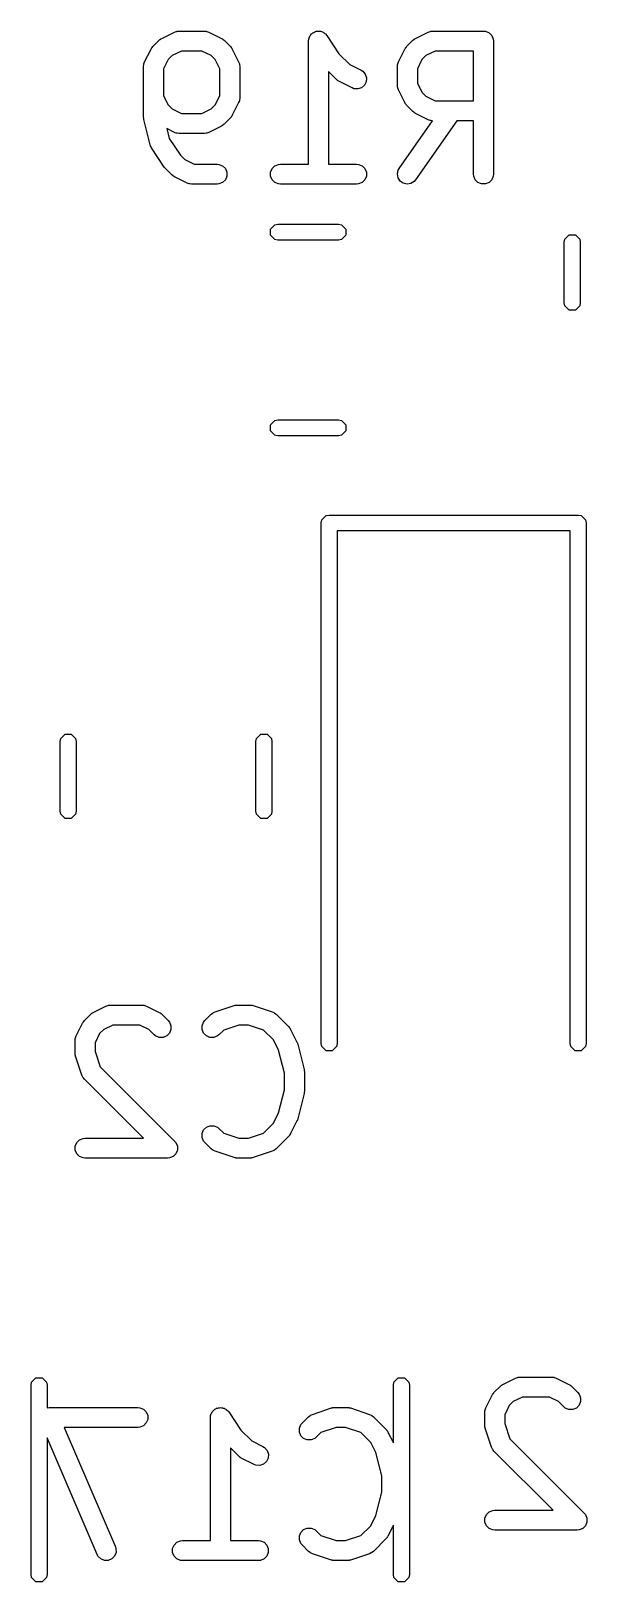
# Model space of a CAD drawing. Extents: x 3.97 to 7.47, y -4.85 to -2.95.
# Drawn here: x 4.7528 to 4.9171, y -3.7627 to -3.3041 of the extents above; entities that cross this region are included whole.
import ezdxf

# ---------------------------------------------------------------- set-up
doc = ezdxf.new("R2010")
doc.units = 0
doc.header["$MEASUREMENT"] = 0
doc.layers.add('BLACK', color=7, linetype='CONTINUOUS')

msp = doc.modelspace()

# ---------------------------------------------------------------- linework, layer by layer
at = {"layer": 'BLACK', "linetype": 'CONTINUOUS'}
for p, q in [((4.79102, -3.30654), (4.7911, -3.30647)), ((4.7911, -3.30647), (4.79117, -3.30644)), ((4.79117, -3.30644), (4.79142, -3.30629)), ((4.79142, -3.30629), (4.79517, -3.30441)), ((4.79517, -3.30441), (4.79571, -3.30421)), ((4.79571, -3.30421), (4.79582, -3.3042)), ((4.79582, -3.3042), (4.79592, -3.30416)), ((4.79592, -3.30416), (4.79649, -3.3041)), ((4.79649, -3.3041), (4.80399, -3.3041)), ((4.80399, -3.3041), (4.80457, -3.30416)), ((4.80457, -3.30416), (4.80467, -3.3042)), ((4.80467, -3.3042), (4.80477, -3.30421)), ((4.80477, -3.30421), (4.80531, -3.30441)), ((4.80531, -3.30441), (4.80906, -3.30629)), ((4.80906, -3.30629), (4.80931, -3.30644)), ((4.80931, -3.30644), (4.80938, -3.30647)), ((4.80938, -3.30647), (4.80946, -3.30654)), ((4.83479, -3.30705), (4.83484, -3.30648)), ((4.83484, -3.30648), (4.83495, -3.30621)), ((4.83495, -3.30621), (4.83501, -3.30592)), ((4.83501, -3.30592), (4.83517, -3.30568)), ((4.83517, -3.30568), (4.83528, -3.30541)), ((4.83528, -3.30541), (4.83549, -3.30521)), ((4.83549, -3.30521), (4.83565, -3.30496)), ((4.83565, -3.30496), (4.83589, -3.3048)), ((4.83589, -3.3048), (4.8361, -3.3046)), ((4.8361, -3.3046), (4.83637, -3.30449)), ((4.83637, -3.30449), (4.83661, -3.30432)), ((4.83661, -3.30432), (4.83689, -3.30427)), ((4.83689, -3.30427), (4.83716, -3.30416)), ((4.83716, -3.30416), (4.83745, -3.30416)), ((4.83745, -3.30416), (4.83774, -3.3041)), ((4.83774, -3.3041), (4.83802, -3.30416)), ((4.83802, -3.30416), (4.83831, -3.30416)), ((4.83831, -3.30416), (4.83858, -3.30427)), ((4.83858, -3.30427), (4.83887, -3.30433)), ((4.83887, -3.30433), (4.83911, -3.30449)), ((4.83911, -3.30449), (4.83938, -3.3046)), ((4.83938, -3.3046), (4.83958, -3.3048)), ((4.83958, -3.3048), (4.83983, -3.30497)), ((4.83983, -3.30497), (4.84019, -3.30541)), ((4.84019, -3.30541), (4.84019, -3.30541)), ((4.84019, -3.30541), (4.84019, -3.30541)), ((4.84019, -3.30541), (4.84019, -3.30542)), ((4.84019, -3.30542), (4.84378, -3.3108)), ((4.86601, -3.30654), (4.86609, -3.30647)), ((4.86609, -3.30647), (4.86617, -3.30644)), ((4.86617, -3.30644), (4.86641, -3.30629)), ((4.86641, -3.30629), (4.87016, -3.30441)), ((4.87016, -3.30441), (4.8707, -3.30421)), ((4.8707, -3.30421), (4.87081, -3.3042)), ((4.87081, -3.3042), (4.87091, -3.30416)), ((4.87091, -3.30416), (4.87148, -3.3041)), ((4.87148, -3.3041), (4.88648, -3.3041)), ((4.88648, -3.3041), (4.88706, -3.30416)), ((4.88706, -3.30416), (4.88812, -3.3046)), ((4.88812, -3.3046), (4.88894, -3.30541)), ((4.88894, -3.30541), (4.88938, -3.30648)), ((4.88938, -3.30648), (4.88943, -3.30705)), ((4.78635, -3.31323), (4.78823, -3.30948)), ((4.78823, -3.30948), (4.78838, -3.30923)), ((4.78838, -3.30923), (4.78841, -3.30916)), ((4.78841, -3.30916), (4.78848, -3.30908)), ((4.78848, -3.30908), (4.78854, -3.30899)), ((4.78854, -3.30899), (4.78859, -3.30894)), ((4.78859, -3.30894), (4.78878, -3.30871)), ((4.78878, -3.30871), (4.79066, -3.30684)), ((4.79066, -3.30684), (4.79088, -3.30665)), ((4.79088, -3.30665), (4.79093, -3.3066)), ((4.79093, -3.3066), (4.79102, -3.30654)), ((4.79719, -3.31001), (4.79449, -3.31135)), ((4.80329, -3.31001), (4.79719, -3.31001)), ((4.80599, -3.31135), (4.80329, -3.31001)), ((4.80946, -3.30654), (4.80955, -3.3066)), ((4.80955, -3.3066), (4.8096, -3.30665)), ((4.8096, -3.30665), (4.80983, -3.30684)), ((4.80983, -3.30684), (4.8117, -3.30871)), ((4.8117, -3.30871), (4.81189, -3.30894)), ((4.81189, -3.30894), (4.81195, -3.30899)), ((4.81195, -3.30899), (4.812, -3.30908)), ((4.812, -3.30908), (4.81207, -3.30916)), ((4.81207, -3.30916), (4.8121, -3.30923)), ((4.8121, -3.30923), (4.81226, -3.30948)), ((4.81226, -3.30948), (4.81413, -3.31323)), ((4.83478, -3.34347), (4.83478, -3.30705)), ((4.83478, -3.30705), (4.83478, -3.30705)), ((4.83478, -3.30705), (4.83478, -3.30705)), ((4.83478, -3.30705), (4.83479, -3.30705)), ((4.84378, -3.3108), (4.84699, -3.314)), ((4.86134, -3.31323), (4.86322, -3.30948)), ((4.86322, -3.30948), (4.86337, -3.30923)), ((4.86337, -3.30923), (4.8634, -3.30916)), ((4.8634, -3.30916), (4.86347, -3.30908)), ((4.86347, -3.30908), (4.86353, -3.30899)), ((4.86353, -3.30899), (4.86359, -3.30894)), ((4.86359, -3.30894), (4.86377, -3.30871)), ((4.86377, -3.30871), (4.86565, -3.30684)), ((4.86565, -3.30684), (4.86587, -3.30665)), ((4.86587, -3.30665), (4.86592, -3.3066)), ((4.86592, -3.3066), (4.86601, -3.30654)), ((4.87218, -3.31001), (4.86948, -3.31135)), ((4.88353, -3.31001), (4.87218, -3.31001)), ((4.88353, -3.32472), (4.88353, -3.31001)), ((4.88943, -3.30705), (4.88943, -3.34642)), ((4.78604, -3.31455), (4.7861, -3.31398)), ((4.78604, -3.32955), (4.78604, -3.31455)), ((4.7861, -3.31398), (4.78614, -3.31388)), ((4.78614, -3.31388), (4.78615, -3.31377)), ((4.78615, -3.31377), (4.78635, -3.31323)), ((4.7933, -3.31255), (4.79195, -3.31525)), ((4.79195, -3.31525), (4.79195, -3.32323)), ((4.79449, -3.31135), (4.7933, -3.31255)), ((4.80719, -3.31255), (4.80599, -3.31135)), ((4.80854, -3.31525), (4.80719, -3.31255)), ((4.80854, -3.32323), (4.80854, -3.31525)), ((4.81413, -3.31323), (4.81434, -3.31377)), ((4.81434, -3.31377), (4.81435, -3.31388)), ((4.81435, -3.31388), (4.81439, -3.31398)), ((4.81439, -3.31398), (4.81444, -3.31455)), ((4.81444, -3.31455), (4.81444, -3.32393)), ((4.84699, -3.314), (4.85031, -3.31566)), ((4.85031, -3.31566), (4.8508, -3.31597)), ((4.86103, -3.31455), (4.86109, -3.31398)), ((4.86103, -3.32018), (4.86103, -3.31455)), ((4.86109, -3.31398), (4.86113, -3.31388)), ((4.86113, -3.31388), (4.86114, -3.31377)), ((4.86114, -3.31377), (4.86134, -3.31323)), ((4.86829, -3.31255), (4.86694, -3.31525)), ((4.86694, -3.31525), (4.86694, -3.31948)), ((4.86948, -3.31135), (4.86829, -3.31255)), ((4.84315, -3.31851), (4.84069, -3.31606)), ((4.84069, -3.31606), (4.84069, -3.34347)), ((4.84337, -3.3187), (4.84315, -3.31851)), ((4.84343, -3.31876), (4.84337, -3.3187)), ((4.84351, -3.31882), (4.84343, -3.31876)), ((4.8436, -3.31888), (4.84351, -3.31882)), ((4.84367, -3.31891), (4.8436, -3.31888)), ((4.84392, -3.31907), (4.84367, -3.31891)), ((4.84767, -3.32094), (4.84392, -3.31907)), ((4.85132, -3.32011), (4.85045, -3.32087)), ((4.8508, -3.31597), (4.85155, -3.31684)), ((4.85183, -3.31908), (4.85132, -3.32011)), ((4.85155, -3.31684), (4.85192, -3.31793)), ((4.85192, -3.31793), (4.85183, -3.31908)), ((4.86109, -3.32075), (4.86103, -3.32018)), ((4.86694, -3.31948), (4.86829, -3.32218)), ((4.79195, -3.32323), (4.7933, -3.32593)), ((4.80719, -3.32593), (4.80854, -3.32323)), ((4.81434, -3.32471), (4.81413, -3.32525)), ((4.81435, -3.3246), (4.81434, -3.32471)), ((4.81439, -3.3245), (4.81435, -3.3246)), ((4.81444, -3.32393), (4.81439, -3.3245)), ((4.84821, -3.32115), (4.84767, -3.32094)), ((4.84936, -3.32123), (4.84821, -3.32115)), ((4.85045, -3.32087), (4.84936, -3.32123)), ((4.86113, -3.32085), (4.86109, -3.32075)), ((4.86114, -3.32096), (4.86113, -3.32085)), ((4.86134, -3.3215), (4.86114, -3.32096)), ((4.86322, -3.32525), (4.86134, -3.3215)), ((4.86829, -3.32218), (4.86948, -3.32337)), ((4.86948, -3.32337), (4.87218, -3.32472)), ((4.87218, -3.32472), (4.88353, -3.32472)), ((4.7933, -3.32593), (4.79449, -3.32712)), ((4.79449, -3.32712), (4.79719, -3.32847)), ((4.79719, -3.32847), (4.80329, -3.32847)), ((4.80329, -3.32847), (4.80599, -3.32712)), ((4.80599, -3.32712), (4.80719, -3.32593)), ((4.812, -3.3294), (4.81195, -3.32949)), ((4.81207, -3.32932), (4.812, -3.3294)), ((4.8121, -3.32924), (4.81207, -3.32932)), ((4.81226, -3.329), (4.8121, -3.32924)), ((4.81413, -3.32525), (4.81226, -3.329)), ((4.86337, -3.32549), (4.86322, -3.32525)), ((4.8634, -3.32557), (4.86337, -3.32549)), ((4.86347, -3.32565), (4.8634, -3.32557)), ((4.86353, -3.32574), (4.86347, -3.32565)), ((4.86359, -3.32579), (4.86353, -3.32574)), ((4.86377, -3.32601), (4.86359, -3.32579)), ((4.86565, -3.32789), (4.86377, -3.32601)), ((4.86587, -3.32807), (4.86565, -3.32789)), ((4.86592, -3.32813), (4.86587, -3.32807)), ((4.86601, -3.32819), (4.86592, -3.32813)), ((4.86609, -3.32826), (4.86601, -3.32819)), ((4.86617, -3.32829), (4.86609, -3.32826)), ((4.86641, -3.32844), (4.86617, -3.32829)), ((4.87016, -3.33032), (4.86641, -3.32844)), ((4.78605, -3.32965), (4.78604, -3.32955)), ((4.78604, -3.32969), (4.78605, -3.32965)), ((4.78608, -3.32991), (4.78604, -3.32969)), ((4.7861, -3.33013), (4.78608, -3.32991)), ((4.78611, -3.33017), (4.7861, -3.33013)), ((4.78613, -3.33027), (4.78611, -3.33017)), ((4.788, -3.33777), (4.78613, -3.33027)), ((4.79517, -3.33407), (4.79288, -3.33292)), ((4.79288, -3.33292), (4.79361, -3.33584)), ((4.80906, -3.33219), (4.80531, -3.33407)), ((4.80931, -3.33204), (4.80906, -3.33219)), ((4.80938, -3.33201), (4.80931, -3.33204)), ((4.80946, -3.33194), (4.80938, -3.33201)), ((4.80955, -3.33188), (4.80946, -3.33194)), ((4.8096, -3.33182), (4.80955, -3.33188)), ((4.80983, -3.33164), (4.8096, -3.33182)), ((4.8117, -3.32976), (4.80983, -3.33164)), ((4.81189, -3.32954), (4.8117, -3.32976)), ((4.81195, -3.32949), (4.81189, -3.32954)), ((4.86157, -3.34473), (4.87144, -3.33062)), ((4.87864, -3.33063), (4.8664, -3.34812)), ((4.8707, -3.33052), (4.87016, -3.33032)), ((4.87081, -3.33053), (4.8707, -3.33052)), ((4.87091, -3.33057), (4.87081, -3.33053)), ((4.87144, -3.33062), (4.87091, -3.33057)), ((4.88353, -3.33063), (4.87864, -3.33063)), ((4.88353, -3.34642), (4.88353, -3.33063)), ((4.78812, -3.3381), (4.788, -3.33777)), ((4.78814, -3.33818), (4.78812, -3.3381)), ((4.78817, -3.33824), (4.78814, -3.33818)), ((4.7882, -3.33831), (4.78817, -3.33824)), ((4.78824, -3.33837), (4.7882, -3.33831)), ((4.78841, -3.33869), (4.78824, -3.33837)), ((4.79361, -3.33584), (4.79691, -3.34079)), ((4.79571, -3.33427), (4.79517, -3.33407)), ((4.79582, -3.33428), (4.79571, -3.33427)), ((4.79592, -3.33432), (4.79582, -3.33428)), ((4.79649, -3.33438), (4.79592, -3.33432)), ((4.80399, -3.33438), (4.79649, -3.33438)), ((4.80457, -3.33432), (4.80399, -3.33438)), ((4.80467, -3.33428), (4.80457, -3.33432)), ((4.80477, -3.33427), (4.80467, -3.33428)), ((4.80531, -3.33407), (4.80477, -3.33427)), ((4.79216, -3.34431), (4.78841, -3.33869)), ((4.79691, -3.34079), (4.79824, -3.34212)), ((4.79824, -3.34212), (4.80094, -3.34347)), ((4.79234, -3.34453), (4.79216, -3.34431)), ((4.79216, -3.34431), (4.79216, -3.34431)), ((4.79216, -3.34431), (4.79216, -3.34431)), ((4.79253, -3.34476), (4.79234, -3.34453)), ((4.7944, -3.34664), (4.79253, -3.34476)), ((4.79253, -3.34476), (4.79253, -3.34476)), ((4.79253, -3.34476), (4.79253, -3.34476)), ((4.79463, -3.34682), (4.7944, -3.34664)), ((4.79468, -3.34688), (4.79463, -3.34682)), ((4.79477, -3.34694), (4.79468, -3.34688)), ((4.79485, -3.347), (4.79477, -3.34694)), ((4.79492, -3.34703), (4.79485, -3.347)), ((4.79517, -3.34719), (4.79492, -3.34703)), ((4.79892, -3.34906), (4.79517, -3.34719)), ((4.80094, -3.34347), (4.80774, -3.34347)), ((4.80774, -3.34347), (4.80832, -3.34353)), ((4.80832, -3.34353), (4.80938, -3.34397)), ((4.80938, -3.34397), (4.8102, -3.34478)), ((4.8102, -3.34478), (4.81064, -3.34585)), ((4.81064, -3.347), (4.8102, -3.34806)), ((4.81064, -3.34585), (4.81064, -3.347)), ((4.82359, -3.34585), (4.82403, -3.34478)), ((4.82359, -3.347), (4.82359, -3.34585)), ((4.82403, -3.34806), (4.82359, -3.347)), ((4.82403, -3.34478), (4.82485, -3.34397)), ((4.82485, -3.34397), (4.82591, -3.34353)), ((4.82591, -3.34353), (4.82649, -3.34347)), ((4.82649, -3.34347), (4.83478, -3.34347)), ((4.84069, -3.34347), (4.84899, -3.34347)), ((4.84899, -3.34347), (4.84956, -3.34353)), ((4.84956, -3.34353), (4.85063, -3.34397)), ((4.85063, -3.34397), (4.85144, -3.34478)), ((4.85144, -3.34478), (4.85188, -3.34585)), ((4.85188, -3.347), (4.85144, -3.34806)), ((4.85188, -3.34585), (4.85188, -3.347)), ((4.86103, -3.34636), (4.86128, -3.34523)), ((4.86123, -3.34749), (4.86103, -3.34636)), ((4.86185, -3.34847), (4.86123, -3.34749)), ((4.86128, -3.34523), (4.86157, -3.34473)), ((4.88359, -3.347), (4.88353, -3.34642)), ((4.88403, -3.34806), (4.88359, -3.347)), ((4.88938, -3.347), (4.88894, -3.34806)), ((4.88943, -3.34642), (4.88938, -3.347)), ((4.79946, -3.34927), (4.79892, -3.34906)), ((4.79957, -3.34928), (4.79946, -3.34927)), ((4.79967, -3.34932), (4.79957, -3.34928)), ((4.80024, -3.34938), (4.79967, -3.34932)), ((4.80774, -3.34938), (4.80024, -3.34938)), ((4.80832, -3.34932), (4.80774, -3.34938)), ((4.80938, -3.34888), (4.80832, -3.34932)), ((4.8102, -3.34806), (4.80938, -3.34888)), ((4.82485, -3.34888), (4.82403, -3.34806)), ((4.82591, -3.34932), (4.82485, -3.34888)), ((4.82649, -3.34938), (4.82591, -3.34932)), ((4.84899, -3.34938), (4.82649, -3.34938)), ((4.84956, -3.34932), (4.84899, -3.34938)), ((4.85063, -3.34888), (4.84956, -3.34932)), ((4.85144, -3.34806), (4.85063, -3.34888)), ((4.8628, -3.34913), (4.86185, -3.34847)), ((4.86392, -3.34938), (4.8628, -3.34913)), ((4.86505, -3.34917), (4.86392, -3.34938)), ((4.86603, -3.34856), (4.86505, -3.34917)), ((4.8664, -3.34812), (4.86603, -3.34856)), ((4.88484, -3.34888), (4.88403, -3.34806)), ((4.88591, -3.34932), (4.88484, -3.34888)), ((4.88706, -3.34932), (4.88591, -3.34932)), ((4.88812, -3.34888), (4.88706, -3.34932)), ((4.88894, -3.34806), (4.88812, -3.34888)), ((4.82355, -3.36268), (4.82483, -3.3614)), ((4.82483, -3.3614), (4.82574, -3.36122)), ((4.82574, -3.36122), (4.84361, -3.36122)), ((4.84361, -3.36122), (4.84452, -3.3614)), ((4.84452, -3.3614), (4.8458, -3.36268)), ((4.82355, -3.36448), (4.82355, -3.36268)), ((4.82483, -3.36576), (4.82355, -3.36448)), ((4.82574, -3.36594), (4.82483, -3.36576)), ((4.84361, -3.36594), (4.82574, -3.36594)), ((4.84452, -3.36576), (4.84361, -3.36594)), ((4.8458, -3.36448), (4.84452, -3.36576)), ((4.8458, -3.36268), (4.8458, -3.36448)), ((4.91038, -3.36658), (4.91056, -3.36567)), ((4.91056, -3.36567), (4.91183, -3.36439)), ((4.91183, -3.36439), (4.91364, -3.36439)), ((4.91364, -3.36439), (4.91492, -3.36567)), ((4.91492, -3.36567), (4.9151, -3.36658)), ((4.91038, -3.38446), (4.91038, -3.36658)), ((4.9151, -3.36658), (4.9151, -3.38446)), ((4.91056, -3.38536), (4.91038, -3.38446)), ((4.9151, -3.38446), (4.91492, -3.38536)), ((4.91183, -3.38664), (4.91056, -3.38536)), ((4.91364, -3.38664), (4.91183, -3.38664)), ((4.91492, -3.38536), (4.91364, -3.38664)), ((4.82355, -3.42055), (4.82483, -3.41927)), ((4.82355, -3.42236), (4.82355, -3.42055)), ((4.82483, -3.41927), (4.82574, -3.41909)), ((4.82574, -3.41909), (4.84361, -3.41909)), ((4.84361, -3.41909), (4.84452, -3.41927)), ((4.84452, -3.41927), (4.8458, -3.42055)), ((4.8458, -3.42055), (4.8458, -3.42236)), ((4.82483, -3.42364), (4.82355, -3.42236)), ((4.82574, -3.42382), (4.82483, -3.42364)), ((4.84361, -3.42382), (4.82574, -3.42382)), ((4.84452, -3.42364), (4.84361, -3.42382)), ((4.8458, -3.42236), (4.84452, -3.42364)), ((4.8385, -3.44957), (4.83868, -3.44867)), ((4.83868, -3.44867), (4.83996, -3.44739)), ((4.83996, -3.44739), (4.84086, -3.44721)), ((4.84086, -3.44721), (4.91449, -3.44721)), ((4.91449, -3.44721), (4.91539, -3.44739)), ((4.91539, -3.44739), (4.91667, -3.44867)), ((4.91667, -3.44867), (4.91685, -3.44957)), ((4.8385, -3.60351), (4.8385, -3.44957)), ((4.91212, -3.45193), (4.84323, -3.45193)), ((4.84323, -3.45193), (4.84323, -3.60351)), ((4.91212, -3.60351), (4.91212, -3.45193)), ((4.91685, -3.44957), (4.91685, -3.60351)), ((4.76156, -3.51333), (4.76283, -3.51205)), ((4.76283, -3.51205), (4.76464, -3.51205)), ((4.76464, -3.51205), (4.76592, -3.51333)), ((4.81943, -3.51333), (4.82071, -3.51205)), ((4.82071, -3.51205), (4.82252, -3.51205)), ((4.82252, -3.51205), (4.82379, -3.51333)), ((4.76138, -3.51423), (4.76156, -3.51333)), ((4.76138, -3.5348), (4.76138, -3.51423)), ((4.76592, -3.51333), (4.7661, -3.51423)), ((4.7661, -3.51423), (4.7661, -3.5348)), ((4.81925, -3.51423), (4.81943, -3.51333)), ((4.81925, -3.5348), (4.81925, -3.51423)), ((4.82379, -3.51333), (4.82397, -3.51423)), ((4.82397, -3.51423), (4.82397, -3.5348)), ((4.76156, -3.53571), (4.76138, -3.5348)), ((4.76283, -3.53698), (4.76156, -3.53571)), ((4.76592, -3.53571), (4.76464, -3.53698)), ((4.7661, -3.5348), (4.76592, -3.53571)), ((4.81943, -3.53571), (4.81925, -3.5348)), ((4.82071, -3.53698), (4.81943, -3.53571)), ((4.82379, -3.53571), (4.82252, -3.53698)), ((4.82397, -3.5348), (4.82379, -3.53571)), ((4.76464, -3.53698), (4.76283, -3.53698)), ((4.82252, -3.53698), (4.82071, -3.53698)), ((4.76853, -3.59671), (4.7704, -3.59484)), ((4.7704, -3.59484), (4.77063, -3.59465)), ((4.77063, -3.59465), (4.77068, -3.5946)), ((4.77068, -3.5946), (4.77077, -3.59454)), ((4.77077, -3.59454), (4.77085, -3.59447)), ((4.77085, -3.59447), (4.77092, -3.59444)), ((4.77092, -3.59444), (4.77117, -3.59429)), ((4.77117, -3.59429), (4.77492, -3.59241)), ((4.77492, -3.59241), (4.77546, -3.59221)), ((4.77546, -3.59221), (4.77557, -3.5922)), ((4.77557, -3.5922), (4.77566, -3.59216)), ((4.77566, -3.59216), (4.77624, -3.5921)), ((4.77624, -3.5921), (4.78561, -3.5921)), ((4.78561, -3.5921), (4.78619, -3.59216)), ((4.78619, -3.59216), (4.78629, -3.5922)), ((4.78629, -3.5922), (4.78639, -3.59221)), ((4.78639, -3.59221), (4.78693, -3.59241)), ((4.78693, -3.59241), (4.79068, -3.59429)), ((4.79068, -3.59429), (4.79093, -3.59444)), ((4.79093, -3.59444), (4.791, -3.59447)), ((4.791, -3.59447), (4.79108, -3.59454)), ((4.79108, -3.59454), (4.79117, -3.5946)), ((4.79117, -3.5946), (4.79123, -3.59465)), ((4.79123, -3.59465), (4.79145, -3.59484)), ((4.79145, -3.59484), (4.79333, -3.59671)), ((4.80415, -3.59671), (4.80602, -3.59484)), ((4.80602, -3.59484), (4.80647, -3.59447)), ((4.80647, -3.59447), (4.80657, -3.59443)), ((4.80657, -3.59443), (4.80665, -3.59436)), ((4.80665, -3.59436), (4.80718, -3.59413)), ((4.80718, -3.59413), (4.8128, -3.59225)), ((4.8128, -3.59225), (4.81309, -3.59219)), ((4.81309, -3.59219), (4.81316, -3.59216)), ((4.81316, -3.59216), (4.81326, -3.59215)), ((4.81326, -3.59215), (4.81337, -3.59212)), ((4.81337, -3.59212), (4.81344, -3.59213)), ((4.81344, -3.59213), (4.81374, -3.5921)), ((4.81374, -3.5921), (4.81749, -3.5921)), ((4.81749, -3.5921), (4.81778, -3.59213)), ((4.81778, -3.59213), (4.81785, -3.59212)), ((4.81785, -3.59212), (4.81796, -3.59215)), ((4.81796, -3.59215), (4.81806, -3.59216)), ((4.81806, -3.59216), (4.81813, -3.59219)), ((4.81813, -3.59219), (4.81842, -3.59225)), ((4.81842, -3.59225), (4.82404, -3.59413)), ((4.82404, -3.59413), (4.82457, -3.59436)), ((4.82457, -3.59436), (4.82465, -3.59443)), ((4.82465, -3.59443), (4.82475, -3.59447)), ((4.82475, -3.59447), (4.8252, -3.59484)), ((4.8252, -3.59484), (4.82895, -3.59859)), ((4.7661, -3.60123), (4.76797, -3.59748)), ((4.76797, -3.59748), (4.76813, -3.59723)), ((4.76813, -3.59723), (4.76816, -3.59716)), ((4.76816, -3.59716), (4.76823, -3.59708)), ((4.76823, -3.59708), (4.76828, -3.59699)), ((4.76828, -3.59699), (4.76834, -3.59694)), ((4.76834, -3.59694), (4.76853, -3.59671)), ((4.77424, -3.59935), (4.77304, -3.60055)), ((4.77694, -3.59801), (4.77424, -3.59935)), ((4.78492, -3.59801), (4.77694, -3.59801)), ((4.78761, -3.59935), (4.78492, -3.59801)), ((4.78915, -3.60089), (4.78761, -3.59935)), ((4.79333, -3.59671), (4.79369, -3.59716)), ((4.79369, -3.59716), (4.79413, -3.59823)), ((4.79413, -3.59938), (4.79369, -3.60044)), ((4.79413, -3.59823), (4.79413, -3.59938)), ((4.80334, -3.59823), (4.80378, -3.59716)), ((4.80334, -3.59938), (4.80334, -3.59823)), ((4.80378, -3.60044), (4.80334, -3.59938)), ((4.80378, -3.59716), (4.80415, -3.59671)), ((4.80971, -3.59951), (4.80832, -3.60089)), ((4.81421, -3.59801), (4.80971, -3.59951)), ((4.81701, -3.59801), (4.81421, -3.59801)), ((4.82151, -3.59951), (4.81701, -3.59801)), ((4.82443, -3.60243), (4.82151, -3.59951)), ((4.82895, -3.59859), (4.82913, -3.59882)), ((4.82913, -3.59882), (4.82919, -3.59887)), ((4.82919, -3.59887), (4.82925, -3.59896)), ((4.82925, -3.59896), (4.82931, -3.59904)), ((4.82931, -3.59904), (4.82934, -3.59911)), ((4.82934, -3.59911), (4.8295, -3.59936)), ((4.8295, -3.59936), (4.83137, -3.60311)), ((4.76579, -3.60255), (4.76585, -3.60198)), ((4.76579, -3.6063), (4.76579, -3.60255)), ((4.76585, -3.60198), (4.76589, -3.60188)), ((4.76589, -3.60177), (4.7661, -3.60123)), ((4.76589, -3.60188), (4.76589, -3.60177)), ((4.77304, -3.60055), (4.77169, -3.60325)), ((4.77169, -3.60325), (4.77169, -3.60582)), ((4.7896, -3.60126), (4.78915, -3.60089)), ((4.79066, -3.6017), (4.7896, -3.60126)), ((4.79181, -3.6017), (4.79066, -3.6017)), ((4.79288, -3.60126), (4.79181, -3.6017)), ((4.79369, -3.60044), (4.79288, -3.60126)), ((4.8046, -3.60126), (4.80378, -3.60044)), ((4.80566, -3.6017), (4.8046, -3.60126)), ((4.80681, -3.6017), (4.80566, -3.6017)), ((4.80788, -3.60126), (4.80681, -3.6017)), ((4.80832, -3.60089), (4.80788, -3.60126)), ((4.82595, -3.60546), (4.82443, -3.60243)), ((4.83137, -3.60311), (4.83139, -3.60315)), ((4.83139, -3.60315), (4.8314, -3.60317)), ((4.8314, -3.60317), (4.83149, -3.60341)), ((4.83149, -3.60341), (4.83158, -3.60365)), ((4.83158, -3.60365), (4.83158, -3.60367)), ((4.83158, -3.60367), (4.8316, -3.60371)), ((4.8316, -3.60371), (4.83347, -3.61121)), ((4.83868, -3.60441), (4.8385, -3.60351)), ((4.83996, -3.60569), (4.83868, -3.60441)), ((4.84305, -3.60441), (4.84177, -3.60569)), ((4.84323, -3.60351), (4.84305, -3.60441)), ((4.9123, -3.60441), (4.91212, -3.60351)), ((4.91358, -3.60569), (4.9123, -3.60441)), ((4.91667, -3.60441), (4.91539, -3.60569)), ((4.91685, -3.60351), (4.91667, -3.60441)), ((4.76582, -3.60659), (4.76579, -3.6063)), ((4.76581, -3.60667), (4.76582, -3.60659)), ((4.76583, -3.60677), (4.76581, -3.60667)), ((4.76585, -3.60688), (4.76583, -3.60677)), ((4.76588, -3.60695), (4.76585, -3.60688)), ((4.76594, -3.60724), (4.76588, -3.60695)), ((4.76781, -3.61286), (4.76594, -3.60724)), ((4.77169, -3.60582), (4.7732, -3.61033)), ((4.82766, -3.61229), (4.82595, -3.60546)), ((4.84177, -3.60569), (4.83996, -3.60569)), ((4.91539, -3.60569), (4.91358, -3.60569)), ((4.76805, -3.61339), (4.76781, -3.61286)), ((4.76812, -3.61347), (4.76805, -3.61339)), ((4.76816, -3.61357), (4.76812, -3.61347)), ((4.76853, -3.61401), (4.76816, -3.61357)), ((4.7732, -3.61033), (4.7952, -3.63234)), ((4.82766, -3.61719), (4.82766, -3.61229)), ((4.83347, -3.61121), (4.83349, -3.61131)), ((4.83349, -3.61131), (4.8335, -3.61135)), ((4.8335, -3.61135), (4.83353, -3.61157)), ((4.83353, -3.61157), (4.83356, -3.61178)), ((4.83356, -3.61178), (4.83355, -3.61183)), ((4.83355, -3.61183), (4.83356, -3.61193)), ((4.83356, -3.61193), (4.83356, -3.61755)), ((4.78598, -3.63147), (4.76853, -3.61401)), ((4.82595, -3.62402), (4.82766, -3.61719)), ((4.83347, -3.61827), (4.8316, -3.62577)), ((4.83349, -3.61817), (4.83347, -3.61827)), ((4.8335, -3.61813), (4.83349, -3.61817)), ((4.83353, -3.61791), (4.8335, -3.61813)), ((4.83356, -3.61769), (4.83353, -3.61791)), ((4.83356, -3.61755), (4.83355, -3.61765)), ((4.83355, -3.61765), (4.83356, -3.61769)), ((4.82151, -3.62997), (4.82443, -3.62705)), ((4.82443, -3.62705), (4.82595, -3.62402)), ((4.83137, -3.62637), (4.8295, -3.63012)), ((4.83139, -3.62633), (4.83137, -3.62637)), ((4.8314, -3.62631), (4.83139, -3.62633)), ((4.83149, -3.62607), (4.8314, -3.62631)), ((4.83158, -3.62583), (4.83149, -3.62607)), ((4.8316, -3.62577), (4.83158, -3.62581)), ((4.83158, -3.62581), (4.83158, -3.62583)), ((4.76629, -3.63278), (4.7671, -3.63197)), ((4.7671, -3.63197), (4.76817, -3.63153)), ((4.76817, -3.63153), (4.76874, -3.63147)), ((4.76874, -3.63147), (4.78598, -3.63147)), ((4.80334, -3.6301), (4.80378, -3.62903)), ((4.80334, -3.63125), (4.80334, -3.6301)), ((4.80378, -3.63231), (4.80334, -3.63125)), ((4.80378, -3.62903), (4.8046, -3.62822)), ((4.8046, -3.62822), (4.80566, -3.62778)), ((4.80566, -3.62778), (4.80681, -3.62778)), ((4.80681, -3.62778), (4.80788, -3.62822)), ((4.80788, -3.62822), (4.80832, -3.62859)), ((4.80832, -3.62859), (4.80971, -3.62997)), ((4.80971, -3.62997), (4.81421, -3.63147)), ((4.81421, -3.63147), (4.81701, -3.63147)), ((4.81701, -3.63147), (4.82151, -3.62997)), ((4.82895, -3.63089), (4.8252, -3.63464)), ((4.82913, -3.63066), (4.82895, -3.63089)), ((4.82919, -3.63061), (4.82913, -3.63066)), ((4.82925, -3.63052), (4.82919, -3.63061)), ((4.82931, -3.63044), (4.82925, -3.63052)), ((4.82934, -3.63037), (4.82931, -3.63044)), ((4.8295, -3.63012), (4.82934, -3.63037)), ((4.76585, -3.63385), (4.76629, -3.63278)), ((4.76585, -3.635), (4.76585, -3.63385)), ((4.76629, -3.63606), (4.76585, -3.635)), ((4.7671, -3.63688), (4.76629, -3.63606)), ((4.79557, -3.63606), (4.79475, -3.63688)), ((4.7952, -3.63234), (4.79557, -3.63278)), ((4.79557, -3.63278), (4.79601, -3.63385)), ((4.79601, -3.635), (4.79557, -3.63606)), ((4.79601, -3.63385), (4.79601, -3.635)), ((4.80415, -3.63276), (4.80378, -3.63231)), ((4.80602, -3.63464), (4.80415, -3.63276)), ((4.80647, -3.635), (4.80602, -3.63464)), ((4.80657, -3.63504), (4.80647, -3.635)), ((4.80665, -3.63511), (4.80657, -3.63504)), ((4.80718, -3.63535), (4.80665, -3.63511)), ((4.8128, -3.63722), (4.80718, -3.63535)), ((4.82404, -3.63535), (4.81842, -3.63722)), ((4.82457, -3.63511), (4.82404, -3.63535)), ((4.82465, -3.63504), (4.82457, -3.63511)), ((4.82475, -3.635), (4.82465, -3.63504)), ((4.8252, -3.63464), (4.82475, -3.635)), ((4.76817, -3.63732), (4.7671, -3.63688)), ((4.76874, -3.63738), (4.76817, -3.63732)), ((4.79311, -3.63738), (4.76874, -3.63738)), ((4.79369, -3.63732), (4.79311, -3.63738)), ((4.794, -3.63719), (4.79369, -3.63732)), ((4.79475, -3.63688), (4.794, -3.63719)), ((4.81309, -3.63729), (4.8128, -3.63722)), ((4.81316, -3.63732), (4.81309, -3.63729)), ((4.81326, -3.63733), (4.81316, -3.63732)), ((4.81337, -3.63735), (4.81326, -3.63733)), ((4.81344, -3.63735), (4.81337, -3.63735)), ((4.81374, -3.63738), (4.81344, -3.63735)), ((4.81749, -3.63738), (4.81374, -3.63738)), ((4.81778, -3.63735), (4.81749, -3.63738)), ((4.81785, -3.63735), (4.81778, -3.63735)), ((4.81796, -3.63733), (4.81785, -3.63735)), ((4.81806, -3.63732), (4.81796, -3.63733)), ((4.81813, -3.63729), (4.81806, -3.63732)), ((4.81842, -3.63722), (4.81813, -3.63729)), ((4.75277, -3.70451), (4.75295, -3.70361)), ((4.75277, -3.76052), (4.75277, -3.70451)), ((4.75295, -3.70361), (4.75423, -3.70233)), ((4.75423, -3.70233), (4.75604, -3.70233)), ((4.75604, -3.70233), (4.75731, -3.70361)), ((4.75731, -3.70361), (4.75749, -3.70451)), ((4.75749, -3.70451), (4.75749, -3.71117)), ((4.85986, -3.70451), (4.86004, -3.70361)), ((4.85986, -3.72157), (4.85986, -3.70451)), ((4.86004, -3.70361), (4.86131, -3.70233)), ((4.86131, -3.70233), (4.86312, -3.70233)), ((4.86312, -3.70233), (4.8644, -3.70361)), ((4.8644, -3.70361), (4.86458, -3.70451)), ((4.86458, -3.70451), (4.86458, -3.76052)), ((4.88959, -3.70671), (4.89147, -3.70484)), ((4.89147, -3.70484), (4.89169, -3.70465)), ((4.89169, -3.70465), (4.89174, -3.7046)), ((4.89174, -3.7046), (4.89183, -3.70454)), ((4.89183, -3.70454), (4.89191, -3.70447)), ((4.89191, -3.70447), (4.89198, -3.70444)), ((4.89198, -3.70444), (4.89223, -3.70429)), ((4.89223, -3.70429), (4.89598, -3.70241)), ((4.89598, -3.70241), (4.89652, -3.70221)), ((4.89652, -3.70221), (4.89663, -3.7022)), ((4.89663, -3.7022), (4.89673, -3.70216)), ((4.89673, -3.70216), (4.8973, -3.7021)), ((4.8973, -3.7021), (4.90668, -3.7021)), ((4.90668, -3.7021), (4.90725, -3.70216)), ((4.90725, -3.70216), (4.90735, -3.7022)), ((4.90735, -3.7022), (4.90746, -3.70221)), ((4.90746, -3.70221), (4.908, -3.70241)), ((4.908, -3.70241), (4.91175, -3.70429)), ((4.91175, -3.70429), (4.91199, -3.70444)), ((4.91199, -3.70444), (4.91207, -3.70447)), ((4.91207, -3.70447), (4.91215, -3.70454)), ((4.91215, -3.70454), (4.91224, -3.7046)), ((4.91224, -3.7046), (4.91229, -3.70465)), ((4.91229, -3.70465), (4.91251, -3.70484)), ((4.91251, -3.70484), (4.91439, -3.70671)), ((4.88716, -3.71123), (4.88904, -3.70748)), ((4.88904, -3.70748), (4.88919, -3.70723)), ((4.88919, -3.70723), (4.88922, -3.70716)), ((4.88922, -3.70716), (4.88929, -3.70708)), ((4.88929, -3.70708), (4.88935, -3.70699)), ((4.88935, -3.70699), (4.8894, -3.70694)), ((4.8894, -3.70694), (4.88959, -3.70671)), ((4.8953, -3.70935), (4.89411, -3.71055)), ((4.898, -3.70801), (4.8953, -3.70935)), ((4.90598, -3.70801), (4.898, -3.70801)), ((4.90868, -3.70935), (4.90598, -3.70801)), ((4.91021, -3.71089), (4.90868, -3.70935)), ((4.91439, -3.70671), (4.91476, -3.70716)), ((4.91476, -3.70716), (4.9152, -3.70823)), ((4.9152, -3.70938), (4.91476, -3.71044)), ((4.9152, -3.70823), (4.9152, -3.70938)), ((4.75749, -3.71117), (4.75751, -3.71116)), ((4.75751, -3.71116), (4.75753, -3.71116)), ((4.75753, -3.71116), (4.75754, -3.71116)), ((4.75754, -3.71116), (4.75812, -3.7111)), ((4.75812, -3.7111), (4.78437, -3.7111)), ((4.78437, -3.7111), (4.78494, -3.71116)), ((4.78494, -3.71116), (4.78601, -3.7116)), ((4.78601, -3.7116), (4.78682, -3.71241)), ((4.78682, -3.71241), (4.78726, -3.71348)), ((4.78726, -3.71463), (4.78682, -3.71569)), ((4.78726, -3.71348), (4.78726, -3.71463)), ((4.80578, -3.75047), (4.80578, -3.71405)), ((4.80578, -3.71405), (4.80578, -3.71405)), ((4.80578, -3.71405), (4.80578, -3.71405)), ((4.80578, -3.71405), (4.80579, -3.71405)), ((4.80579, -3.71405), (4.80584, -3.71348)), ((4.80584, -3.71348), (4.80595, -3.71321)), ((4.80595, -3.71321), (4.80601, -3.71292)), ((4.80601, -3.71292), (4.80617, -3.71268)), ((4.80617, -3.71268), (4.80628, -3.71241)), ((4.80628, -3.71241), (4.80649, -3.71221)), ((4.80649, -3.71221), (4.80665, -3.71196)), ((4.80665, -3.71196), (4.80689, -3.7118)), ((4.80689, -3.7118), (4.8071, -3.7116)), ((4.8071, -3.7116), (4.80737, -3.71149)), ((4.80737, -3.71149), (4.80761, -3.71132)), ((4.80761, -3.71132), (4.80789, -3.71127)), ((4.80789, -3.71127), (4.80816, -3.71116)), ((4.80816, -3.71116), (4.80845, -3.71116)), ((4.80845, -3.71116), (4.80874, -3.7111)), ((4.80874, -3.7111), (4.80902, -3.71116)), ((4.80902, -3.71116), (4.80931, -3.71116)), ((4.80931, -3.71116), (4.80958, -3.71127)), ((4.80958, -3.71127), (4.80987, -3.71133)), ((4.80987, -3.71133), (4.81011, -3.71149)), ((4.81011, -3.71149), (4.81038, -3.7116)), ((4.81038, -3.7116), (4.81058, -3.7118)), ((4.81058, -3.7118), (4.81083, -3.71197)), ((4.81083, -3.71197), (4.81119, -3.71241)), ((4.81119, -3.71241), (4.81119, -3.71241)), ((4.81119, -3.71241), (4.81119, -3.71241)), ((4.81119, -3.71241), (4.81119, -3.71242)), ((4.81119, -3.71242), (4.81478, -3.7178)), ((4.8329, -3.71571), (4.83477, -3.71384)), ((4.83477, -3.71384), (4.83522, -3.71347)), ((4.83522, -3.71347), (4.83532, -3.71343)), ((4.83532, -3.71343), (4.8354, -3.71336)), ((4.8354, -3.71336), (4.83593, -3.71313)), ((4.83593, -3.71313), (4.84155, -3.71125)), ((4.84155, -3.71125), (4.84184, -3.71119)), ((4.84184, -3.71119), (4.84191, -3.71116)), ((4.84191, -3.71116), (4.84201, -3.71115)), ((4.84201, -3.71115), (4.84211, -3.71112)), ((4.84211, -3.71112), (4.84219, -3.71113)), ((4.84219, -3.71113), (4.84248, -3.7111)), ((4.84248, -3.7111), (4.84623, -3.7111)), ((4.84623, -3.7111), (4.84652, -3.71113)), ((4.84652, -3.71113), (4.8466, -3.71112)), ((4.8466, -3.71112), (4.8467, -3.71115)), ((4.8467, -3.71115), (4.84681, -3.71116)), ((4.84681, -3.71116), (4.84688, -3.71119)), ((4.84688, -3.71119), (4.84717, -3.71125)), ((4.84717, -3.71125), (4.85279, -3.71313)), ((4.85279, -3.71313), (4.85332, -3.71336)), ((4.85332, -3.71336), (4.8534, -3.71343)), ((4.8534, -3.71343), (4.8535, -3.71347)), ((4.8535, -3.71347), (4.85394, -3.71384)), ((4.85394, -3.71384), (4.85769, -3.71759)), ((4.88685, -3.71255), (4.88691, -3.71198)), ((4.88685, -3.7163), (4.88685, -3.71255)), ((4.88691, -3.71198), (4.88695, -3.71188)), ((4.88695, -3.71188), (4.88696, -3.71177)), ((4.88696, -3.71177), (4.88716, -3.71123)), ((4.89411, -3.71055), (4.89276, -3.71325)), ((4.89276, -3.71325), (4.89276, -3.71582)), ((4.91066, -3.71126), (4.91021, -3.71089)), ((4.91172, -3.7117), (4.91066, -3.71126)), ((4.91288, -3.7117), (4.91172, -3.7117)), ((4.91394, -3.71126), (4.91288, -3.7117)), ((4.91476, -3.71044), (4.91394, -3.71126)), ((4.78437, -3.71701), (4.7626, -3.71701)), ((4.7626, -3.71701), (4.77771, -3.75226)), ((4.78494, -3.71695), (4.78437, -3.71701)), ((4.78601, -3.71651), (4.78494, -3.71695)), ((4.78682, -3.71569), (4.78601, -3.71651)), ((4.81478, -3.7178), (4.81799, -3.721)), ((4.83209, -3.71723), (4.83253, -3.71616)), ((4.83209, -3.71838), (4.83209, -3.71723)), ((4.83253, -3.71944), (4.83209, -3.71838)), ((4.83253, -3.71616), (4.8329, -3.71571)), ((4.83845, -3.71851), (4.83707, -3.71989)), ((4.84296, -3.71701), (4.83845, -3.71851)), ((4.84575, -3.71701), (4.84296, -3.71701)), ((4.85026, -3.71851), (4.84575, -3.71701)), ((4.85318, -3.72143), (4.85026, -3.71851)), ((4.85769, -3.71759), (4.85788, -3.71782)), ((4.85788, -3.71782), (4.85794, -3.71787)), ((4.85794, -3.71787), (4.858, -3.71796)), ((4.858, -3.71796), (4.85806, -3.71804)), ((4.85806, -3.71804), (4.85809, -3.71811)), ((4.85809, -3.71811), (4.85825, -3.71836)), ((4.85825, -3.71836), (4.85986, -3.72157)), ((4.88688, -3.71659), (4.88685, -3.7163)), ((4.88687, -3.71667), (4.88688, -3.71659)), ((4.8869, -3.71677), (4.88687, -3.71667)), ((4.88691, -3.71688), (4.8869, -3.71677)), ((4.88694, -3.71695), (4.88691, -3.71688)), ((4.887, -3.71724), (4.88694, -3.71695)), ((4.88888, -3.72286), (4.887, -3.71724)), ((4.89276, -3.71582), (4.89426, -3.72033)), ((4.77228, -3.75459), (4.75749, -3.72009)), ((4.75749, -3.72009), (4.75749, -3.76052)), ((4.81415, -3.72551), (4.81169, -3.72306)), ((4.81169, -3.72306), (4.81169, -3.75047)), ((4.81799, -3.721), (4.82131, -3.72266)), ((4.82131, -3.72266), (4.8218, -3.72297)), ((4.8218, -3.72297), (4.82255, -3.72384)), ((4.82255, -3.72384), (4.82292, -3.72493)), ((4.83334, -3.72026), (4.83253, -3.71944)), ((4.83441, -3.7207), (4.83334, -3.72026)), ((4.83556, -3.7207), (4.83441, -3.7207)), ((4.83662, -3.72026), (4.83556, -3.7207)), ((4.83707, -3.71989), (4.83662, -3.72026)), ((4.8547, -3.72446), (4.85318, -3.72143)), ((4.88911, -3.72339), (4.88888, -3.72286)), ((4.88918, -3.72347), (4.88911, -3.72339)), ((4.88922, -3.72357), (4.88918, -3.72347)), ((4.88959, -3.72401), (4.88922, -3.72357)), ((4.89426, -3.72033), (4.91626, -3.74234)), ((4.81437, -3.7257), (4.81415, -3.72551)), ((4.81443, -3.72576), (4.81437, -3.7257)), ((4.81451, -3.72582), (4.81443, -3.72576)), ((4.8146, -3.72588), (4.81451, -3.72582)), ((4.81467, -3.72591), (4.8146, -3.72588)), ((4.81492, -3.72607), (4.81467, -3.72591)), ((4.81867, -3.72794), (4.81492, -3.72607)), ((4.81921, -3.72815), (4.81867, -3.72794)), ((4.82036, -3.72823), (4.81921, -3.72815)), ((4.82145, -3.72787), (4.82036, -3.72823)), ((4.82232, -3.72711), (4.82145, -3.72787)), ((4.82283, -3.72608), (4.82232, -3.72711)), ((4.82292, -3.72493), (4.82283, -3.72608)), ((4.8564, -3.73129), (4.8547, -3.72446)), ((4.90705, -3.74147), (4.88959, -3.72401)), ((4.8564, -3.73619), (4.8564, -3.73129)), ((4.8547, -3.74302), (4.8564, -3.73619)), ((4.88735, -3.74278), (4.88816, -3.74197)), ((4.88816, -3.74197), (4.88923, -3.74153)), ((4.88923, -3.74153), (4.8898, -3.74147)), ((4.8898, -3.74147), (4.90705, -3.74147)), ((4.85026, -3.74897), (4.85318, -3.74605)), ((4.85318, -3.74605), (4.8547, -3.74302)), ((4.85986, -3.7459), (4.85825, -3.74912)), ((4.85986, -3.76052), (4.85986, -3.7459)), ((4.88691, -3.74385), (4.88735, -3.74278)), ((4.88691, -3.745), (4.88691, -3.74385)), ((4.88735, -3.74606), (4.88691, -3.745)), ((4.88816, -3.74688), (4.88735, -3.74606)), ((4.91663, -3.74606), (4.91582, -3.74688)), ((4.91626, -3.74234), (4.91663, -3.74278)), ((4.91663, -3.74278), (4.91707, -3.74385)), ((4.91707, -3.745), (4.91663, -3.74606)), ((4.91707, -3.74385), (4.91707, -3.745)), ((4.79503, -3.75178), (4.79585, -3.75097)), ((4.79585, -3.75097), (4.79691, -3.75053)), ((4.79691, -3.75053), (4.79749, -3.75047)), ((4.79749, -3.75047), (4.80578, -3.75047)), ((4.81169, -3.75047), (4.81999, -3.75047)), ((4.81999, -3.75047), (4.82056, -3.75053)), ((4.82056, -3.75053), (4.82163, -3.75097)), ((4.82163, -3.75097), (4.82244, -3.75178)), ((4.83209, -3.7491), (4.83253, -3.74803)), ((4.83209, -3.75025), (4.83209, -3.7491)), ((4.83253, -3.75131), (4.83209, -3.75025)), ((4.83253, -3.74803), (4.83334, -3.74722)), ((4.8329, -3.75176), (4.83253, -3.75131)), ((4.83334, -3.74722), (4.83441, -3.74678)), ((4.83441, -3.74678), (4.83556, -3.74678)), ((4.83556, -3.74678), (4.83662, -3.74722)), ((4.83662, -3.74722), (4.83707, -3.74759)), ((4.83707, -3.74759), (4.83845, -3.74897)), ((4.83845, -3.74897), (4.84296, -3.75047)), ((4.84296, -3.75047), (4.84575, -3.75047)), ((4.84575, -3.75047), (4.85026, -3.74897)), ((4.85769, -3.74989), (4.85394, -3.75364)), ((4.85788, -3.74966), (4.85769, -3.74989)), ((4.85794, -3.74961), (4.85788, -3.74966)), ((4.858, -3.74952), (4.85794, -3.74961)), ((4.85806, -3.74944), (4.858, -3.74952)), ((4.85809, -3.74937), (4.85806, -3.74944)), ((4.85825, -3.74912), (4.85809, -3.74937)), ((4.88923, -3.74732), (4.88816, -3.74688)), ((4.8898, -3.74738), (4.88923, -3.74732)), ((4.91418, -3.74738), (4.8898, -3.74738)), ((4.91475, -3.74732), (4.91418, -3.74738)), ((4.91506, -3.74719), (4.91475, -3.74732)), ((4.91582, -3.74688), (4.91506, -3.74719)), ((4.77256, -3.75509), (4.77228, -3.75459)), ((4.77338, -3.7559), (4.77256, -3.75509)), ((4.77445, -3.75633), (4.77338, -3.7559)), ((4.77666, -3.75586), (4.7756, -3.75631)), ((4.77747, -3.75503), (4.77666, -3.75586)), ((4.77789, -3.75396), (4.77747, -3.75503)), ((4.77771, -3.75226), (4.77788, -3.75281)), ((4.77788, -3.75281), (4.77789, -3.75396)), ((4.79459, -3.75285), (4.79503, -3.75178)), ((4.79459, -3.754), (4.79459, -3.75285)), ((4.79503, -3.75506), (4.79459, -3.754)), ((4.79585, -3.75588), (4.79503, -3.75506)), ((4.79691, -3.75632), (4.79585, -3.75588)), ((4.82163, -3.75588), (4.82056, -3.75632)), ((4.82244, -3.75506), (4.82163, -3.75588)), ((4.82244, -3.75178), (4.82288, -3.75285)), ((4.82288, -3.754), (4.82244, -3.75506)), ((4.82288, -3.75285), (4.82288, -3.754)), ((4.83477, -3.75364), (4.8329, -3.75176)), ((4.83522, -3.754), (4.83477, -3.75364)), ((4.83532, -3.75404), (4.83522, -3.754)), ((4.8354, -3.75411), (4.83532, -3.75404)), ((4.83593, -3.75435), (4.8354, -3.75411)), ((4.84155, -3.75622), (4.83593, -3.75435)), ((4.85279, -3.75435), (4.84717, -3.75622)), ((4.85332, -3.75411), (4.85279, -3.75435)), ((4.8534, -3.75404), (4.85332, -3.75411)), ((4.8535, -3.754), (4.8534, -3.75404)), ((4.85394, -3.75364), (4.8535, -3.754)), ((4.75295, -3.76142), (4.75277, -3.76052)), ((4.75749, -3.76052), (4.75731, -3.76142)), ((4.7756, -3.75631), (4.77445, -3.75633)), ((4.79749, -3.75638), (4.79691, -3.75632)), ((4.81999, -3.75638), (4.79749, -3.75638)), ((4.82056, -3.75632), (4.81999, -3.75638)), ((4.84184, -3.75629), (4.84155, -3.75622)), ((4.84191, -3.75632), (4.84184, -3.75629)), ((4.84201, -3.75633), (4.84191, -3.75632)), ((4.84211, -3.75635), (4.84201, -3.75633)), ((4.84219, -3.75635), (4.84211, -3.75635)), ((4.84248, -3.75638), (4.84219, -3.75635)), ((4.84623, -3.75638), (4.84248, -3.75638)), ((4.84652, -3.75635), (4.84623, -3.75638)), ((4.8466, -3.75635), (4.84652, -3.75635)), ((4.8467, -3.75633), (4.8466, -3.75635)), ((4.84681, -3.75632), (4.8467, -3.75633)), ((4.84688, -3.75629), (4.84681, -3.75632)), ((4.84717, -3.75622), (4.84688, -3.75629)), ((4.86004, -3.76142), (4.85986, -3.76052)), ((4.86458, -3.76052), (4.8644, -3.76142)), ((4.75423, -3.7627), (4.75295, -3.76142)), ((4.75604, -3.7627), (4.75423, -3.7627)), ((4.75731, -3.76142), (4.75604, -3.7627)), ((4.86131, -3.7627), (4.86004, -3.76142)), ((4.86312, -3.7627), (4.86131, -3.7627)), ((4.8644, -3.76142), (4.86312, -3.7627))]:
    msp.add_line(p, q, dxfattribs=at)

doc.saveas('drawing.dxf')
